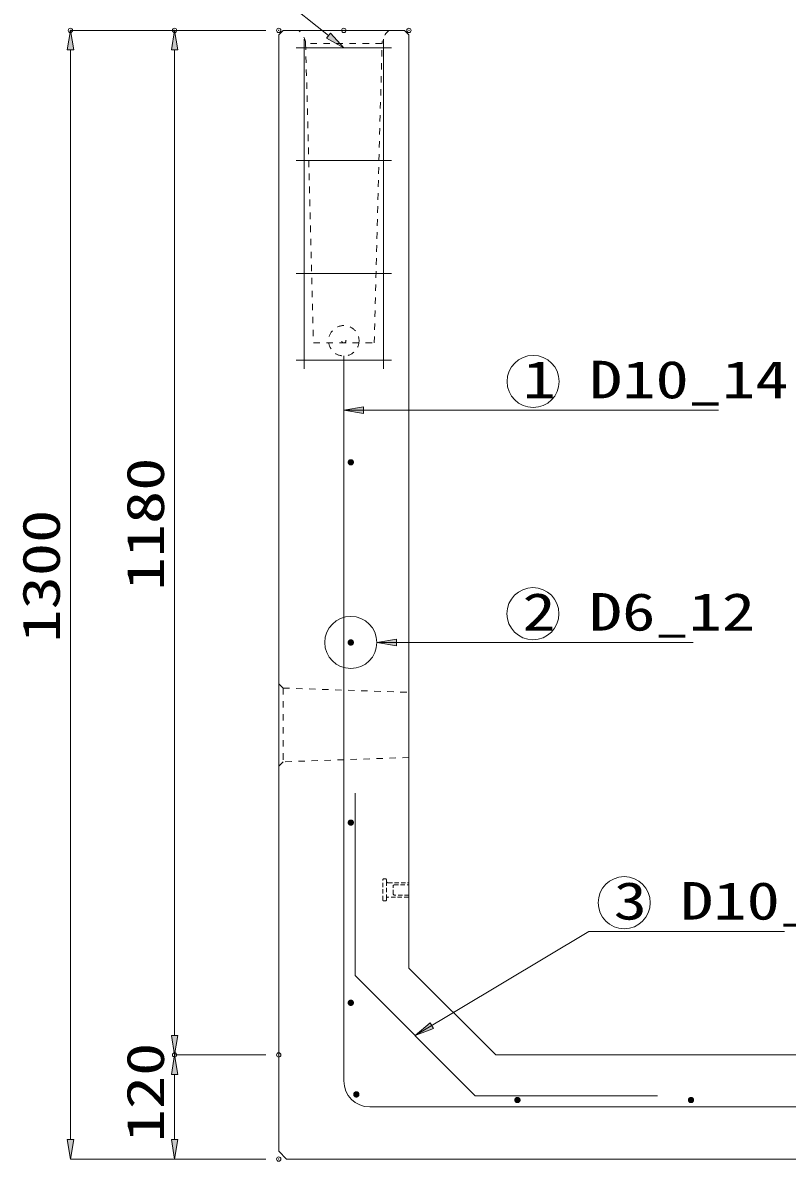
# Model space of a CAD drawing. Units: millimetres, scale not verified. Extents: x 0 to 6300, y 0 to 4455.
# Drawn here: x 3288 to 4168, y 812 to 2123 of the extents above; entities that cross this region are included whole.
import ezdxf
from ezdxf.enums import TextEntityAlignment as Align

# ---------------------------------------------------------------- set-up
doc = ezdxf.new("R2010")
doc.units = ezdxf.units.MM
doc.header["$LTSCALE"] = 10
doc.header["$PDMODE"] = 32
doc.header["$PDSIZE"] = 5
doc.linetypes.add('USER1', pattern=[1.5, 0.75, -0.75])
doc.linetypes.add('USER3', pattern=[0.75, 0.5, -0.25])
for name, color, linetype, lineweight in [('0_11', 7, 'USER1', 13), ('Defpoints_3', 7, 'Continuous', 13), ('S-1', 2, 'USER1', 13), ('S-2', 3, 'Continuous', 13), ('S-4', 4, 'USER3', 13), ('S-Dim', 1, 'Continuous', 13)]:
    doc.layers.add(name, color=color, linetype=linetype, lineweight=lineweight)
doc.styles.add('ＭＳ ゴシック', font='')
doc.styles.get('ＭＳ ゴシック').set_extended_font_data('MS Gothic')

msp = doc.modelspace()

# ---------------------------------------------------------------- hatches: boundary and pattern name
at = {"layer": 'S-2'}
for points in [[(3668.5, 1616.64), (3668.48, 1617.01), (3668.41, 1617.38), (3668.29, 1617.74), (3668.13, 1618.08), (3667.93, 1618.4), (3667.69, 1618.69), (3667.41, 1618.95), (3667.11, 1619.17), (3666.78, 1619.35), (3666.43, 1619.49), (3666.06, 1619.58), (3665.69, 1619.63), (3665.31, 1619.63), (3664.94, 1619.58), (3664.57, 1619.49), (3664.22, 1619.35), (3663.89, 1619.17), (3663.59, 1618.95), (3663.31, 1618.69), (3663.07, 1618.4), (3662.87, 1618.08), (3662.71, 1617.74), (3662.59, 1617.38), (3662.52, 1617.01), (3662.5, 1616.64), (3665.5, 1616.64)], [(3662.5, 1616.64), (3662.52, 1616.26), (3662.59, 1615.89), (3662.71, 1615.53), (3662.87, 1615.19), (3663.07, 1614.87), (3663.31, 1614.58), (3663.59, 1614.33), (3663.89, 1614.1), (3664.22, 1613.92), (3664.57, 1613.78), (3664.94, 1613.69), (3665.31, 1613.64), (3665.69, 1613.64), (3666.06, 1613.69), (3666.43, 1613.78), (3666.78, 1613.92), (3667.11, 1614.1), (3667.41, 1614.33), (3667.69, 1614.58), (3667.93, 1614.87), (3668.13, 1615.19), (3668.29, 1615.53), (3668.41, 1615.89), (3668.48, 1616.26), (3668.5, 1616.64), (3665.5, 1616.64)], [(3668.5, 1409.14), (3668.48, 1409.51), (3668.41, 1409.88), (3668.29, 1410.24), (3668.13, 1410.58), (3667.93, 1410.9), (3667.69, 1411.19), (3667.41, 1411.45), (3667.11, 1411.67), (3666.78, 1411.85), (3666.43, 1411.99), (3666.06, 1412.08), (3665.69, 1412.13), (3665.31, 1412.13), (3664.94, 1412.08), (3664.57, 1411.99), (3664.22, 1411.85), (3663.89, 1411.67), (3663.59, 1411.45), (3663.31, 1411.19), (3663.07, 1410.9), (3662.87, 1410.58), (3662.71, 1410.24), (3662.59, 1409.88), (3662.52, 1409.51), (3662.5, 1409.14), (3665.5, 1409.14)], [(3662.5, 1409.14), (3662.52, 1408.76), (3662.59, 1408.39), (3662.71, 1408.03), (3662.87, 1407.69), (3663.07, 1407.37), (3663.31, 1407.08), (3663.59, 1406.83), (3663.89, 1406.6), (3664.22, 1406.42), (3664.57, 1406.28), (3664.94, 1406.19), (3665.31, 1406.14), (3665.69, 1406.14), (3666.06, 1406.19), (3666.43, 1406.28), (3666.78, 1406.42), (3667.11, 1406.6), (3667.41, 1406.83), (3667.69, 1407.08), (3667.93, 1407.37), (3668.13, 1407.69), (3668.29, 1408.03), (3668.41, 1408.39), (3668.48, 1408.76), (3668.5, 1409.14), (3665.5, 1409.14)], [(3668.5, 1201.64), (3668.48, 1202.01), (3668.41, 1202.38), (3668.29, 1202.74), (3668.13, 1203.08), (3667.93, 1203.4), (3667.69, 1203.69), (3667.41, 1203.95), (3667.11, 1204.17), (3666.78, 1204.35), (3666.43, 1204.49), (3666.06, 1204.58), (3665.69, 1204.63), (3665.31, 1204.63), (3664.94, 1204.58), (3664.57, 1204.49), (3664.22, 1204.35), (3663.89, 1204.17), (3663.59, 1203.95), (3663.31, 1203.69), (3663.07, 1203.4), (3662.87, 1203.08), (3662.71, 1202.74), (3662.59, 1202.38), (3662.52, 1202.01), (3662.5, 1201.64), (3665.5, 1201.64)], [(3662.5, 1201.64), (3662.52, 1201.26), (3662.59, 1200.89), (3662.71, 1200.53), (3662.87, 1200.19), (3663.07, 1199.87), (3663.31, 1199.58), (3663.59, 1199.33), (3663.89, 1199.1), (3664.22, 1198.92), (3664.57, 1198.78), (3664.94, 1198.69), (3665.31, 1198.64), (3665.69, 1198.64), (3666.06, 1198.69), (3666.43, 1198.78), (3666.78, 1198.92), (3667.11, 1199.1), (3667.41, 1199.33), (3667.69, 1199.58), (3667.93, 1199.87), (3668.13, 1200.19), (3668.29, 1200.53), (3668.41, 1200.89), (3668.48, 1201.26), (3668.5, 1201.64), (3665.5, 1201.64)], [(3668.5, 994.14), (3668.48, 994.51), (3668.41, 994.88), (3668.29, 995.24), (3668.13, 995.58), (3667.93, 995.9), (3667.69, 996.19), (3667.41, 996.45), (3667.11, 996.67), (3666.78, 996.85), (3666.43, 996.99), (3666.06, 997.08), (3665.69, 997.13), (3665.31, 997.13), (3664.94, 997.08), (3664.57, 996.99), (3664.22, 996.85), (3663.89, 996.67), (3663.59, 996.45), (3663.31, 996.19), (3663.07, 995.9), (3662.87, 995.58), (3662.71, 995.24), (3662.59, 994.88), (3662.52, 994.51), (3662.5, 994.14), (3665.5, 994.14)], [(3662.5, 994.14), (3662.52, 993.76), (3662.59, 993.39), (3662.71, 993.03), (3662.87, 992.69), (3663.07, 992.37), (3663.31, 992.08), (3663.59, 991.83), (3663.89, 991.6), (3664.22, 991.42), (3664.57, 991.28), (3664.94, 991.19), (3665.31, 991.14), (3665.69, 991.14), (3666.06, 991.19), (3666.43, 991.28), (3666.78, 991.42), (3667.11, 991.6), (3667.41, 991.83), (3667.69, 992.08), (3667.93, 992.37), (3668.13, 992.69), (3668.29, 993.03), (3668.41, 993.39), (3668.48, 993.76), (3668.5, 994.14), (3665.5, 994.14)], [(3674.94, 888.58), (3674.92, 888.96), (3674.85, 889.33), (3674.73, 889.68), (3674.57, 890.03), (3674.37, 890.34), (3674.13, 890.63), (3673.86, 890.89), (3673.55, 891.11), (3673.22, 891.3), (3672.87, 891.43), (3672.51, 891.53), (3672.13, 891.57), (3671.76, 891.57), (3671.38, 891.53), (3671.02, 891.43), (3670.67, 891.3), (3670.34, 891.11), (3670.03, 890.89), (3669.76, 890.63), (3669.52, 890.34), (3669.31, 890.03), (3669.15, 889.68), (3669.04, 889.33), (3668.97, 888.96), (3668.94, 888.58), (3671.94, 888.58)], [(3668.94, 888.58), (3668.97, 888.2), (3669.04, 887.83), (3669.15, 887.48), (3669.31, 887.14), (3669.52, 886.82), (3669.76, 886.53), (3670.03, 886.27), (3670.34, 886.05), (3670.67, 885.87), (3671.02, 885.73), (3671.38, 885.63), (3671.76, 885.59), (3672.13, 885.59), (3672.51, 885.63), (3672.87, 885.73), (3673.22, 885.87), (3673.55, 886.05), (3673.86, 886.27), (3674.13, 886.53), (3674.37, 886.82), (3674.57, 887.14), (3674.73, 887.48), (3674.85, 887.83), (3674.92, 888.2), (3674.94, 888.58), (3671.94, 888.58)], [(3860.5, 882.14), (3860.48, 882.51), (3860.41, 882.88), (3860.29, 883.24), (3860.13, 883.58), (3859.93, 883.9), (3859.69, 884.19), (3859.41, 884.45), (3859.11, 884.67), (3858.78, 884.85), (3858.43, 884.99), (3858.06, 885.08), (3857.69, 885.13), (3857.31, 885.13), (3856.94, 885.08), (3856.57, 884.99), (3856.22, 884.85), (3855.89, 884.67), (3855.59, 884.45), (3855.31, 884.19), (3855.07, 883.9), (3854.87, 883.58), (3854.71, 883.24), (3854.59, 882.88), (3854.52, 882.51), (3854.5, 882.14), (3857.5, 882.14)], [(3854.5, 882.14), (3854.52, 881.76), (3854.59, 881.39), (3854.71, 881.03), (3854.87, 880.69), (3855.07, 880.37), (3855.31, 880.08), (3855.59, 879.83), (3855.89, 879.6), (3856.22, 879.42), (3856.57, 879.28), (3856.94, 879.19), (3857.31, 879.14), (3857.69, 879.14), (3858.06, 879.19), (3858.43, 879.28), (3858.78, 879.42), (3859.11, 879.6), (3859.41, 879.83), (3859.69, 880.08), (3859.93, 880.37), (3860.13, 880.69), (3860.29, 881.03), (3860.41, 881.39), (3860.48, 881.76), (3860.5, 882.14), (3857.5, 882.14)], [(4060.5, 882.14), (4060.48, 882.51), (4060.41, 882.88), (4060.29, 883.24), (4060.13, 883.58), (4059.93, 883.9), (4059.69, 884.19), (4059.41, 884.45), (4059.11, 884.67), (4058.78, 884.85), (4058.43, 884.99), (4058.06, 885.08), (4057.69, 885.13), (4057.31, 885.13), (4056.94, 885.08), (4056.57, 884.99), (4056.22, 884.85), (4055.89, 884.67), (4055.59, 884.45), (4055.31, 884.19), (4055.07, 883.9), (4054.87, 883.58), (4054.71, 883.24), (4054.59, 882.88), (4054.52, 882.51), (4054.5, 882.14), (4057.5, 882.14)], [(4054.5, 882.14), (4054.52, 881.76), (4054.59, 881.39), (4054.71, 881.03), (4054.87, 880.69), (4055.07, 880.37), (4055.31, 880.08), (4055.59, 879.83), (4055.89, 879.6), (4056.22, 879.42), (4056.57, 879.28), (4056.94, 879.19), (4057.31, 879.14), (4057.69, 879.14), (4058.06, 879.19), (4058.43, 879.28), (4058.78, 879.42), (4059.11, 879.6), (4059.41, 879.83), (4059.69, 880.08), (4059.93, 880.37), (4060.13, 880.69), (4060.29, 881.03), (4060.41, 881.39), (4060.48, 881.76), (4060.5, 882.14), (4057.5, 882.14)]]:
    msp.add_hatch(color=256, dxfattribs=at).paths.add_polyline_path(points)
at = {"layer": 'S-Dim'}
for points in [[(3338.75, 2091.64), (3346.25, 2091.64), (3342.5, 2114.14)], [(3458.75, 2091.64), (3466.25, 2091.64), (3462.5, 2114.14)], [(3642.23, 2111.08), (3657.5, 2094.14), (3637.56, 2105.22)], [(3680, 1672.89), (3680, 1680.39), (3657.5, 1676.64)], [(3718, 1405.39), (3718, 1412.89), (3695.5, 1409.14)], [(3739.64, 956.28), (3760.95, 964.51), (3756.93, 971.21)], [(3458.75, 956.64), (3466.25, 956.64), (3462.5, 934.14)], [(3458.75, 911.64), (3466.25, 911.64), (3462.5, 934.14)], [(3338.75, 836.64), (3346.25, 836.64), (3342.5, 814.14)], [(3458.75, 836.64), (3466.25, 836.64), (3462.5, 814.14)]]:
    msp.add_hatch(color=256, dxfattribs=at).paths.add_polyline_path(points)

# ---------------------------------------------------------------- linework, layer by layer
at = {"layer": '0_11'}
for p, q in [((3582.5, 1361.64), (3587.5, 1356.64)), ((3587.5, 1356.64), (3732.5, 1351.64)), ((3587.5, 1356.64), (3587.5, 1271.64)), ((3732.5, 1276.64), (3587.5, 1271.64)), ((3587.5, 1271.64), (3582.5, 1266.64))]:
    msp.add_line(p, q, dxfattribs=at)
at = {"layer": 'Defpoints_3'}
for p in [(3342.5, 2114.14), (3462.5, 2114.14), (3582.5, 2114.14), (3582.5, 2114.14), (3582.5, 2114.14), (3582.5, 2114.14), (3657.5, 2114.14), (3657.5, 2114.14), (3732.5, 2114.14), (3732.5, 2114.14), (3462.5, 934.14), (3582.5, 934.14), (3582.5, 934.14), (3582.5, 814.14), (3582.5, 814.14), (3582.5, 814.14)]:
    msp.add_point(p, dxfattribs=at)
at = {"layer": 'S-1', "linetype": 'Continuous'}
for p, q in [((3582.5, 2109.14), (3587.5, 2114.14)), ((3587.5, 2114.14), (3727.5, 2114.14)), ((3727.5, 2114.14), (3732.5, 2109.14)), ((3582.5, 823.14), (3582.5, 2109.14)), ((3732.5, 2109.14), (3732.5, 1034.14)), ((3732.5, 1034.14), (3832.5, 934.14)), ((3832.5, 934.14), (4432.5, 934.14)), ((3591.5, 814.14), (3582.5, 823.14)), ((4432.5, 814.14), (3591.5, 814.14))]:
    msp.add_line(p, q, dxfattribs=at)
at = {"layer": 'S-1'}
for p, q in [((3710, 2114.14), (3605, 2114.14)), ((3701.5, 2099.14), (3613.5, 2099.14)), ((3613.5, 2099.14), (3622.5, 1754.14)), ((3692.5, 1754.14), (3701.5, 2099.14)), ((3622.5, 1754.14), (3692.5, 1754.14))]:
    msp.add_line(p, q, dxfattribs=at)
for radius in [17.5, 2.5]:
    msp.add_circle((3657.5, 1756.64), radius, dxfattribs=at)
for centre, start, end in [((3593.55, 2097.74), 4.00625, 55.07131), ((3721.45, 2097.74), 124.92869, 175.99375)]:
    msp.add_arc(centre, 20, start, end, dxfattribs=at)
at = {"layer": 'S-2'}
for p, q in [((3611.89, 2104.14), (3611.89, 1724.14)), ((3703.11, 2104.14), (3703.11, 1724.14)), ((3602.5, 2094.14), (3712.5, 2094.14)), ((3602.5, 1964.14), (3712.5, 1964.14)), ((3602.5, 1834.14), (3712.5, 1834.14)), ((3602.5, 1734.14), (3712.5, 1734.14)), ((3657.5, 904.14), (3657.5, 1739.14)), ((3670.5, 1235.43), (3670.5, 1025.43)), ((3670.5, 1025.43), (3808.79, 887.14)), ((3808.79, 887.14), (4018.79, 887.14)), ((4407.5, 874.14), (3687.5, 874.14))]:
    msp.add_line(p, q, dxfattribs=at)
for points in [[(3668.5, 1616.64), (3668.48, 1617.01), (3668.41, 1617.38), (3668.29, 1617.74), (3668.13, 1618.08), (3667.93, 1618.4), (3667.69, 1618.69), (3667.41, 1618.95), (3667.11, 1619.17), (3666.78, 1619.35), (3666.43, 1619.49), (3666.06, 1619.58), (3665.69, 1619.63), (3665.31, 1619.63), (3664.94, 1619.58), (3664.57, 1619.49), (3664.22, 1619.35), (3663.89, 1619.17), (3663.59, 1618.95), (3663.31, 1618.69), (3663.07, 1618.4), (3662.87, 1618.08), (3662.71, 1617.74), (3662.59, 1617.38), (3662.52, 1617.01), (3662.5, 1616.64), (3665.5, 1616.64)], [(3662.5, 1616.64), (3662.52, 1616.26), (3662.59, 1615.89), (3662.71, 1615.53), (3662.87, 1615.19), (3663.07, 1614.87), (3663.31, 1614.58), (3663.59, 1614.33), (3663.89, 1614.1), (3664.22, 1613.92), (3664.57, 1613.78), (3664.94, 1613.69), (3665.31, 1613.64), (3665.69, 1613.64), (3666.06, 1613.69), (3666.43, 1613.78), (3666.78, 1613.92), (3667.11, 1614.1), (3667.41, 1614.33), (3667.69, 1614.58), (3667.93, 1614.87), (3668.13, 1615.19), (3668.29, 1615.53), (3668.41, 1615.89), (3668.48, 1616.26), (3668.5, 1616.64), (3665.5, 1616.64)], [(3668.5, 1409.14), (3668.48, 1409.51), (3668.41, 1409.88), (3668.29, 1410.24), (3668.13, 1410.58), (3667.93, 1410.9), (3667.69, 1411.19), (3667.41, 1411.45), (3667.11, 1411.67), (3666.78, 1411.85), (3666.43, 1411.99), (3666.06, 1412.08), (3665.69, 1412.13), (3665.31, 1412.13), (3664.94, 1412.08), (3664.57, 1411.99), (3664.22, 1411.85), (3663.89, 1411.67), (3663.59, 1411.45), (3663.31, 1411.19), (3663.07, 1410.9), (3662.87, 1410.58), (3662.71, 1410.24), (3662.59, 1409.88), (3662.52, 1409.51), (3662.5, 1409.14), (3665.5, 1409.14)], [(3662.5, 1409.14), (3662.52, 1408.76), (3662.59, 1408.39), (3662.71, 1408.03), (3662.87, 1407.69), (3663.07, 1407.37), (3663.31, 1407.08), (3663.59, 1406.83), (3663.89, 1406.6), (3664.22, 1406.42), (3664.57, 1406.28), (3664.94, 1406.19), (3665.31, 1406.14), (3665.69, 1406.14), (3666.06, 1406.19), (3666.43, 1406.28), (3666.78, 1406.42), (3667.11, 1406.6), (3667.41, 1406.83), (3667.69, 1407.08), (3667.93, 1407.37), (3668.13, 1407.69), (3668.29, 1408.03), (3668.41, 1408.39), (3668.48, 1408.76), (3668.5, 1409.14), (3665.5, 1409.14)], [(3668.5, 1201.64), (3668.48, 1202.01), (3668.41, 1202.38), (3668.29, 1202.74), (3668.13, 1203.08), (3667.93, 1203.4), (3667.69, 1203.69), (3667.41, 1203.95), (3667.11, 1204.17), (3666.78, 1204.35), (3666.43, 1204.49), (3666.06, 1204.58), (3665.69, 1204.63), (3665.31, 1204.63), (3664.94, 1204.58), (3664.57, 1204.49), (3664.22, 1204.35), (3663.89, 1204.17), (3663.59, 1203.95), (3663.31, 1203.69), (3663.07, 1203.4), (3662.87, 1203.08), (3662.71, 1202.74), (3662.59, 1202.38), (3662.52, 1202.01), (3662.5, 1201.64), (3665.5, 1201.64)], [(3662.5, 1201.64), (3662.52, 1201.26), (3662.59, 1200.89), (3662.71, 1200.53), (3662.87, 1200.19), (3663.07, 1199.87), (3663.31, 1199.58), (3663.59, 1199.33), (3663.89, 1199.1), (3664.22, 1198.92), (3664.57, 1198.78), (3664.94, 1198.69), (3665.31, 1198.64), (3665.69, 1198.64), (3666.06, 1198.69), (3666.43, 1198.78), (3666.78, 1198.92), (3667.11, 1199.1), (3667.41, 1199.33), (3667.69, 1199.58), (3667.93, 1199.87), (3668.13, 1200.19), (3668.29, 1200.53), (3668.41, 1200.89), (3668.48, 1201.26), (3668.5, 1201.64), (3665.5, 1201.64)], [(3668.5, 994.14), (3668.48, 994.51), (3668.41, 994.88), (3668.29, 995.24), (3668.13, 995.58), (3667.93, 995.9), (3667.69, 996.19), (3667.41, 996.45), (3667.11, 996.67), (3666.78, 996.85), (3666.43, 996.99), (3666.06, 997.08), (3665.69, 997.13), (3665.31, 997.13), (3664.94, 997.08), (3664.57, 996.99), (3664.22, 996.85), (3663.89, 996.67), (3663.59, 996.45), (3663.31, 996.19), (3663.07, 995.9), (3662.87, 995.58), (3662.71, 995.24), (3662.59, 994.88), (3662.52, 994.51), (3662.5, 994.14), (3665.5, 994.14)], [(3662.5, 994.14), (3662.52, 993.76), (3662.59, 993.39), (3662.71, 993.03), (3662.87, 992.69), (3663.07, 992.37), (3663.31, 992.08), (3663.59, 991.83), (3663.89, 991.6), (3664.22, 991.42), (3664.57, 991.28), (3664.94, 991.19), (3665.31, 991.14), (3665.69, 991.14), (3666.06, 991.19), (3666.43, 991.28), (3666.78, 991.42), (3667.11, 991.6), (3667.41, 991.83), (3667.69, 992.08), (3667.93, 992.37), (3668.13, 992.69), (3668.29, 993.03), (3668.41, 993.39), (3668.48, 993.76), (3668.5, 994.14), (3665.5, 994.14)], [(3674.94, 888.58), (3674.92, 888.96), (3674.85, 889.33), (3674.73, 889.68), (3674.57, 890.03), (3674.37, 890.34), (3674.13, 890.63), (3673.86, 890.89), (3673.55, 891.11), (3673.22, 891.3), (3672.87, 891.43), (3672.51, 891.53), (3672.13, 891.57), (3671.76, 891.57), (3671.38, 891.53), (3671.02, 891.43), (3670.67, 891.3), (3670.34, 891.11), (3670.03, 890.89), (3669.76, 890.63), (3669.52, 890.34), (3669.31, 890.03), (3669.15, 889.68), (3669.04, 889.33), (3668.97, 888.96), (3668.94, 888.58), (3671.94, 888.58)], [(3668.94, 888.58), (3668.97, 888.2), (3669.04, 887.83), (3669.15, 887.48), (3669.31, 887.14), (3669.52, 886.82), (3669.76, 886.53), (3670.03, 886.27), (3670.34, 886.05), (3670.67, 885.87), (3671.02, 885.73), (3671.38, 885.63), (3671.76, 885.59), (3672.13, 885.59), (3672.51, 885.63), (3672.87, 885.73), (3673.22, 885.87), (3673.55, 886.05), (3673.86, 886.27), (3674.13, 886.53), (3674.37, 886.82), (3674.57, 887.14), (3674.73, 887.48), (3674.85, 887.83), (3674.92, 888.2), (3674.94, 888.58), (3671.94, 888.58)], [(3860.5, 882.14), (3860.48, 882.51), (3860.41, 882.88), (3860.29, 883.24), (3860.13, 883.58), (3859.93, 883.9), (3859.69, 884.19), (3859.41, 884.45), (3859.11, 884.67), (3858.78, 884.85), (3858.43, 884.99), (3858.06, 885.08), (3857.69, 885.13), (3857.31, 885.13), (3856.94, 885.08), (3856.57, 884.99), (3856.22, 884.85), (3855.89, 884.67), (3855.59, 884.45), (3855.31, 884.19), (3855.07, 883.9), (3854.87, 883.58), (3854.71, 883.24), (3854.59, 882.88), (3854.52, 882.51), (3854.5, 882.14), (3857.5, 882.14)], [(3854.5, 882.14), (3854.52, 881.76), (3854.59, 881.39), (3854.71, 881.03), (3854.87, 880.69), (3855.07, 880.37), (3855.31, 880.08), (3855.59, 879.83), (3855.89, 879.6), (3856.22, 879.42), (3856.57, 879.28), (3856.94, 879.19), (3857.31, 879.14), (3857.69, 879.14), (3858.06, 879.19), (3858.43, 879.28), (3858.78, 879.42), (3859.11, 879.6), (3859.41, 879.83), (3859.69, 880.08), (3859.93, 880.37), (3860.13, 880.69), (3860.29, 881.03), (3860.41, 881.39), (3860.48, 881.76), (3860.5, 882.14), (3857.5, 882.14)], [(4060.5, 882.14), (4060.48, 882.51), (4060.41, 882.88), (4060.29, 883.24), (4060.13, 883.58), (4059.93, 883.9), (4059.69, 884.19), (4059.41, 884.45), (4059.11, 884.67), (4058.78, 884.85), (4058.43, 884.99), (4058.06, 885.08), (4057.69, 885.13), (4057.31, 885.13), (4056.94, 885.08), (4056.57, 884.99), (4056.22, 884.85), (4055.89, 884.67), (4055.59, 884.45), (4055.31, 884.19), (4055.07, 883.9), (4054.87, 883.58), (4054.71, 883.24), (4054.59, 882.88), (4054.52, 882.51), (4054.5, 882.14), (4057.5, 882.14)], [(4054.5, 882.14), (4054.52, 881.76), (4054.59, 881.39), (4054.71, 881.03), (4054.87, 880.69), (4055.07, 880.37), (4055.31, 880.08), (4055.59, 879.83), (4055.89, 879.6), (4056.22, 879.42), (4056.57, 879.28), (4056.94, 879.19), (4057.31, 879.14), (4057.69, 879.14), (4058.06, 879.19), (4058.43, 879.28), (4058.78, 879.42), (4059.11, 879.6), (4059.41, 879.83), (4059.69, 880.08), (4059.93, 880.37), (4060.13, 880.69), (4060.29, 881.03), (4060.41, 881.39), (4060.48, 881.76), (4060.5, 882.14), (4057.5, 882.14)]]:
    msp.add_lwpolyline(points, close=True, dxfattribs=at)
msp.add_arc((3687.5, 904.14), 30, 180, 270, dxfattribs=at)
at = {"layer": 'S-4'}
for p, q in [((3702.5, 1112.39), (3702.5, 1135.89)), ((3703.5, 1136.89), (3705.5, 1136.89)), ((3706.5, 1135.89), (3706.5, 1134.39)), ((3706.5, 1113.89), (3706.5, 1134.39)), ((3708.5, 1132.39), (3732, 1132.39)), ((3714.5, 1129.19), (3715.45, 1130.14)), ((3714.5, 1119.08), (3714.5, 1129.19)), ((3715.45, 1130.14), (3732.5, 1130.14)), ((3732, 1132.39), (3732.5, 1131.89)), ((3732.5, 1131.89), (3732.5, 1116.39)), ((3732, 1115.89), (3708.5, 1115.89)), ((3715.45, 1118.14), (3714.5, 1119.08)), ((3732.5, 1118.14), (3715.45, 1118.14)), ((3732.5, 1116.39), (3732, 1115.89)), ((3705.5, 1111.39), (3703.5, 1111.39)), ((3706.5, 1113.89), (3706.5, 1112.39))]:
    msp.add_line(p, q, dxfattribs=at)
for centre, radius, start, end in [((3703.5, 1135.89), 1, 90, 180), ((3705.5, 1135.89), 1, 0, 90), ((3708.5, 1134.39), 2, 180, 270), ((3708.5, 1113.89), 2, 90, 180), ((3703.5, 1112.39), 1, 180, 270), ((3705.5, 1112.39), 1, 270, 0)]:
    msp.add_arc(centre, radius, start, end, dxfattribs=at)
at = {"layer": 'S-Dim'}
for p, q in [((3639.9, 2108.15), (3517.26, 2205.79)), ((3567.5, 2114.14), (3342.5, 2114.14)), ((3567.5, 2114.14), (3462.5, 2114.14)), ((3342.5, 836.64), (3342.5, 2091.64)), ((3462.5, 956.64), (3462.5, 2091.64)), ((3657.5, 1676.64), (3834.72, 1676.64)), ((3834.72, 1676.64), (3844.72, 1676.64)), ((3844.72, 1676.64), (3855.97, 1676.64)), ((3855.97, 1676.64), (4089.07, 1676.64)), ((3695.5, 1409.14), (3834.5, 1409.14)), ((3834.5, 1409.14), (3844.5, 1409.14)), ((3844.5, 1409.14), (3855.75, 1409.14)), ((3855.75, 1409.14), (4060.05, 1409.14)), ((3939.64, 1076.28), (3740.93, 957.05)), ((3939.64, 1076.28), (3949.64, 1076.28)), ((3949.64, 1076.28), (3960.89, 1076.28)), ((3960.89, 1076.28), (4165.19, 1076.28)), ((3567.5, 934.14), (3462.5, 934.14)), ((3567.5, 934.14), (3462.5, 934.14)), ((3462.5, 836.64), (3462.5, 911.64)), ((3567.5, 814.14), (3342.5, 814.14)), ((3567.5, 814.14), (3462.5, 814.14))]:
    msp.add_line(p, q, dxfattribs=at)
for points in [[(3338.75, 2091.64), (3346.25, 2091.64), (3342.5, 2114.14)], [(3458.75, 2091.64), (3466.25, 2091.64), (3462.5, 2114.14)], [(3642.23, 2111.08), (3657.5, 2094.14), (3637.56, 2105.22)], [(3680, 1672.89), (3680, 1680.39), (3657.5, 1676.64)], [(3718, 1405.39), (3718, 1412.89), (3695.5, 1409.14)], [(3739.64, 956.28), (3760.95, 964.51), (3756.93, 971.21)], [(3458.75, 956.64), (3466.25, 956.64), (3462.5, 934.14)], [(3458.75, 911.64), (3466.25, 911.64), (3462.5, 934.14)], [(3338.75, 836.64), (3346.25, 836.64), (3342.5, 814.14)], [(3458.75, 836.64), (3466.25, 836.64), (3462.5, 814.14)]]:
    msp.add_lwpolyline(points, close=True, dxfattribs=at)
for centre in [(3875.61, 1709.76), (3875.38, 1442.26), (3665.5, 1409.14), (3980.53, 1109.4)]:
    msp.add_circle(centre, 30, dxfattribs=at)

# ---------------------------------------------------------------- texts
at = {"layer": 'S-Dim', "style": 'ＭＳ ゴシック', "width": 1.3}
for s, p in [('1 D10_14', (3863.47, 1677.31)), ('2 D6_12', (3863.25, 1409.81)), ('3 D10_8', (3968.39, 1076.95))]:
    msp.add_text(s, height=43.3, dxfattribs=at).set_placement(p, align=Align.BOTTOM_LEFT)
for s, p in [('1180', (3463.33, 1468.94)), ('1300', (3343.33, 1408.94)), ('120', (3463.33, 833.34))]:
    msp.add_text(s, height=43.3, rotation=90, dxfattribs=at).set_placement(p, align=Align.BOTTOM_LEFT)

doc.saveas('drawing.dxf')
